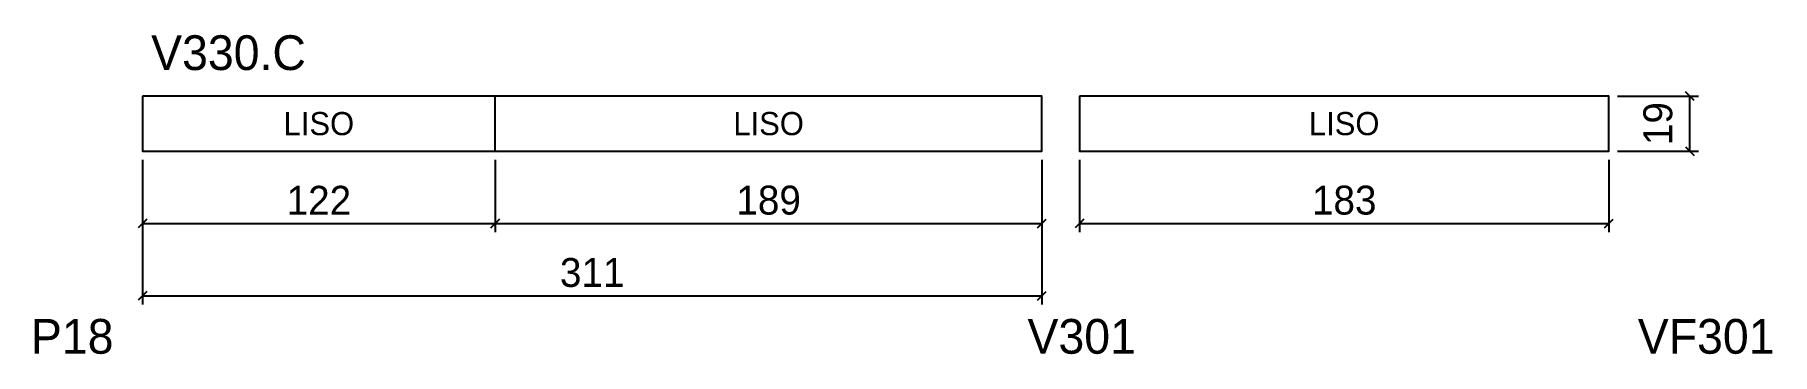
# Model space of a CAD drawing. Extents: x -37 to 563, y -89 to 21.
import ezdxf
from ezdxf.enums import TextEntityAlignment as Align

# ---------------------------------------------------------------- set-up
doc = ezdxf.new("R2010")
doc.units = 0
for name, color, linetype in [('5', 5, 'Continuous'), ('COTA', 241, 'Continuous'), ('NOMENCLATURA', 7, 'Continuous'), ('Painéis', 200, 'Continuous')]:
    doc.layers.add(name, color=color, linetype=linetype)
doc.dimstyles.new('PAINEL', dxfattribs={"dimtxt": 10, "dimasz": 3, "dimexe": 3, "dimexo": 3, "dimgap": 3, "dimtad": 1, "dimblk": 'OBLIQUE', "dimblk1": 'OBLIQUE', "dimcen": 2.5, "dimclrd": 4, "dimclre": 4, "dimclrt": 240, "dimazin": 3, "dimtfac": 1, "dimtmove": 0, "dimatfit": 3})

# ---------------------------------------------------------------- blocks, each defined once
blk = doc.blocks.new('_OBLIQUE')
at = {"color": 0, "linetype": 'BYBLOCK'}
blk.add_line((-0.5, -0.5), (0.5, 0.5), dxfattribs=at)

msp = doc.modelspace()

# ---------------------------------------------------------------- linework, layer by layer
at = {"layer": 'Painéis'}
msp.add_line((122, -19), (122, 0), dxfattribs=at)
for points in [[(0, 0), (0, -19), (311, -19), (311, 0), (0, 0)], [(324, 0), (324, -19), (507, -19), (507, 0), (324, 0)]]:
    msp.add_lwpolyline(points, close=True, dxfattribs=at)

# ---------------------------------------------------------------- texts
at = {"layer": '5'}
msp.add_text('P18', height=12, dxfattribs=at).set_placement((-10, -89), align=Align.RIGHT)
for s, p in [('V301', (306, -89)), ('VF301', (517, -89))]:
    msp.add_text(s, height=12, dxfattribs=at).set_placement(p)
at = {"layer": 'NOMENCLATURA'}
msp.add_text('V330.C', height=12, dxfattribs=at).set_placement((3, 9))
for p in [(61, -9.5), (216.5, -9.5), (415.5, -9.5)]:
    msp.add_text('LISO', height=8, dxfattribs=at).set_placement(p, align=Align.MIDDLE_CENTER)

# ---------------------------------------------------------------- dimensions: what is measured, and where the dimension line sits
at = {"layer": 'COTA'}
msp.add_linear_dim(base=(535, -19), p1=(507, -19), p2=(507, 0), angle=90, dimstyle='PAINEL', dxfattribs=at).render()
for base, p1, p2 in [((0, -44), (0, -19), (122, -19)), ((0, -69), (0, -19), (311, -19)), ((122, -44), (122, -19), (311, -19)), ((324, -44), (324, -19), (507, -19))]:
    msp.add_linear_dim(base=base, p1=p1, p2=p2, dimstyle='PAINEL', dxfattribs=at).render()

doc.saveas('drawing.dxf')
